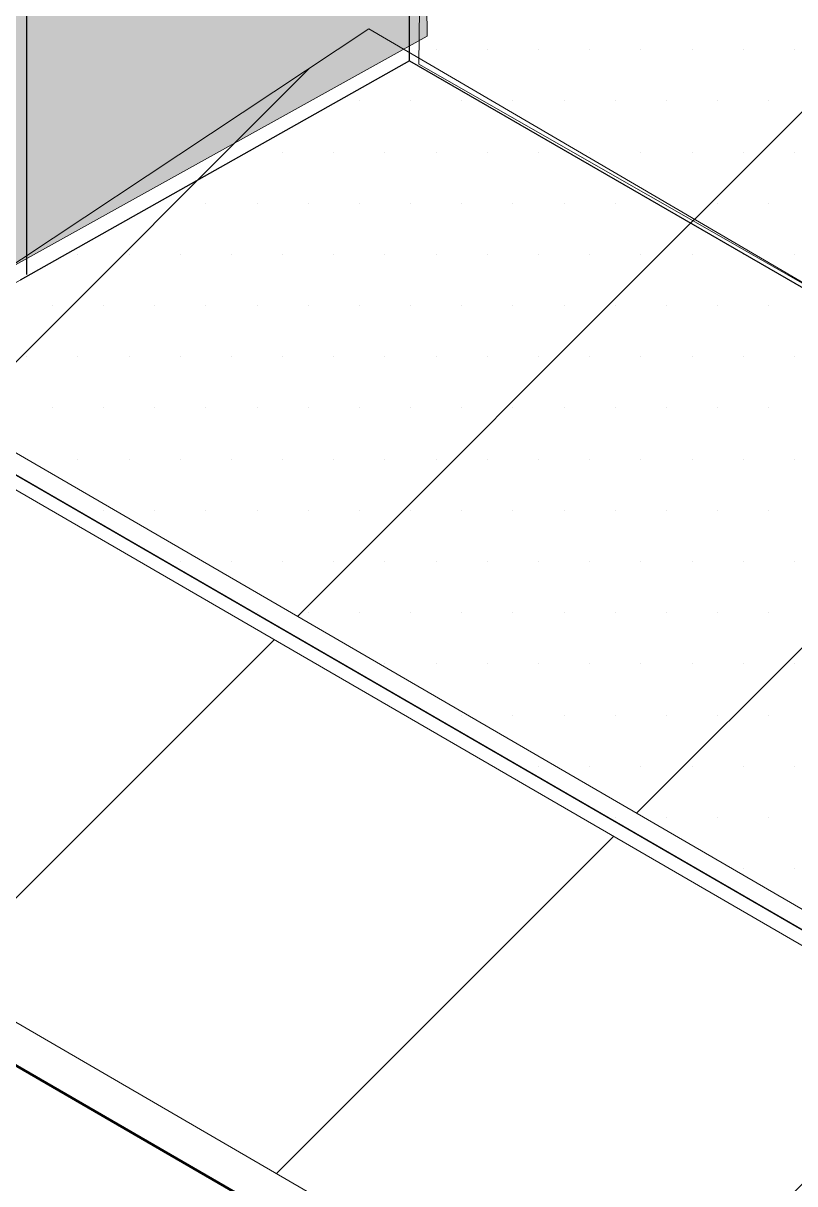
# Model space of a CAD drawing. Extents: x -1337 to 5791, y -3809 to 1769.
# Drawn here: x -430.56 to -410.2, y 1145.63 to 1176.24 of the extents above; entities that cross this region are included whole.
import ezdxf

# ---------------------------------------------------------------- set-up
doc = ezdxf.new("R2010")
doc.units = 0
doc.header["$MEASUREMENT"] = 0
for name, color, linetype, lineweight in [('.ATI-HATCH', 7, 'Continuous', 0), ('G-ANNO-TTLB', 7, 'Continuous', 0), ('Layer 12', 7, 'Continuous', 0), ('TYVEK', 7, 'Continuous', 0)]:
    doc.layers.add(name, color=color, linetype=linetype, lineweight=lineweight)
pattern_1 = [(45, (0, 0), (-7.07107, 7.07107), [])]

# ---------------------------------------------------------------- blocks, each defined once
blk = doc.blocks.new('Block_90')
at = {"layer": '.ATI-HATCH'}
for points in [[(-371.22, 1146.894), (-371.22, 1146.894), (-371.215, 1162.731), (-371.215, 1162.731), (-371.215, 1162.731), (-402.368, 1180.704), (-402.368, 1180.704), (-402.368, 1180.704), (-420.367, 1191.095), (-420.367, 1191.095), (-420.367, 1191.095), (-420.367, 1175.247), (-420.367, 1175.247), (-420.367, 1175.247), (-371.22, 1146.894), (-371.22, 1146.894)], [(-420.367, 1175.247), (-420.367, 1175.247), (-430.642, 1169.461), (-430.642, 1169.461), (-430.642, 1169.461), (-435.194, 1166.897), (-435.194, 1166.897), (-435.194, 1166.897), (-371.225, 1129.892), (-371.225, 1129.892), (-371.225, 1129.892), (-371.22, 1146.894), (-371.22, 1146.894), (-371.22, 1146.894), (-420.367, 1175.247), (-420.367, 1175.247)]]:
    blk.add_open_spline(points, degree=3, knots=[0, 0, 0, 0, 1, 1, 1, 2, 2, 2, 3, 3, 3, 4, 4, 4, 5, 5, 5, 5], dxfattribs=at)
at = {"layer": '.ATI-HATCH', "color": 8, "lineweight": 0, "true_color": 0x808080}
for points in [[(-419.665, 1175.543), (-419.665, 1175.543), (-419.665, 1175.543), (-419.665, 1175.543)], [(-418.315, 1175.543), (-418.315, 1175.543), (-418.315, 1175.543), (-418.315, 1175.543)], [(-416.965, 1175.543), (-416.965, 1175.543), (-416.965, 1175.543), (-416.965, 1175.543)], [(-415.615, 1175.543), (-415.615, 1175.543), (-415.615, 1175.543), (-415.615, 1175.543)], [(-414.265, 1175.543), (-414.265, 1175.543), (-414.265, 1175.543), (-414.265, 1175.543)], [(-412.915, 1175.543), (-412.915, 1175.543), (-412.915, 1175.543), (-412.915, 1175.543)], [(-411.565, 1175.543), (-411.565, 1175.543), (-411.565, 1175.543), (-411.565, 1175.543)], [(-410.215, 1175.543), (-410.215, 1175.543), (-410.215, 1175.543), (-410.215, 1175.543)], [(-421.69, 1174.193), (-421.69, 1174.193), (-421.69, 1174.193), (-421.69, 1174.193)], [(-420.34, 1174.193), (-420.34, 1174.193), (-420.34, 1174.193), (-420.34, 1174.193)], [(-418.99, 1174.193), (-418.99, 1174.193), (-418.99, 1174.193), (-418.99, 1174.193)], [(-417.64, 1174.193), (-417.64, 1174.193), (-417.64, 1174.193), (-417.64, 1174.193)], [(-416.29, 1174.193), (-416.29, 1174.193), (-416.29, 1174.193), (-416.29, 1174.193)], [(-414.94, 1174.193), (-414.94, 1174.193), (-414.94, 1174.193), (-414.94, 1174.193)], [(-413.59, 1174.193), (-413.59, 1174.193), (-413.59, 1174.193), (-413.59, 1174.193)], [(-412.24, 1174.193), (-412.24, 1174.193), (-412.24, 1174.193), (-412.24, 1174.193)], [(-410.89, 1174.193), (-410.89, 1174.193), (-410.89, 1174.193), (-410.89, 1174.193)], [(-423.715, 1172.843), (-423.715, 1172.843), (-423.715, 1172.843), (-423.715, 1172.843)], [(-422.365, 1172.843), (-422.365, 1172.843), (-422.365, 1172.843), (-422.365, 1172.843)], [(-421.015, 1172.843), (-421.015, 1172.843), (-421.015, 1172.843), (-421.015, 1172.843)], [(-419.665, 1172.843), (-419.665, 1172.843), (-419.665, 1172.843), (-419.665, 1172.843)], [(-418.315, 1172.843), (-418.315, 1172.843), (-418.315, 1172.843), (-418.315, 1172.843)], [(-416.965, 1172.843), (-416.965, 1172.843), (-416.965, 1172.843), (-416.965, 1172.843)], [(-415.615, 1172.843), (-415.615, 1172.843), (-415.615, 1172.843), (-415.615, 1172.843)], [(-414.265, 1172.843), (-414.265, 1172.843), (-414.265, 1172.843), (-414.265, 1172.843)], [(-412.915, 1172.843), (-412.915, 1172.843), (-412.915, 1172.843), (-412.915, 1172.843)], [(-411.565, 1172.843), (-411.565, 1172.843), (-411.565, 1172.843), (-411.565, 1172.843)], [(-410.215, 1172.843), (-410.215, 1172.843), (-410.215, 1172.843), (-410.215, 1172.843)], [(-425.74, 1171.493), (-425.74, 1171.493), (-425.74, 1171.493), (-425.74, 1171.493)], [(-424.39, 1171.493), (-424.39, 1171.493), (-424.39, 1171.493), (-424.39, 1171.493)], [(-423.04, 1171.493), (-423.04, 1171.493), (-423.04, 1171.493), (-423.04, 1171.493)], [(-421.69, 1171.493), (-421.69, 1171.493), (-421.69, 1171.493), (-421.69, 1171.493)], [(-420.34, 1171.493), (-420.34, 1171.493), (-420.34, 1171.493), (-420.34, 1171.493)], [(-418.99, 1171.493), (-418.99, 1171.493), (-418.99, 1171.493), (-418.99, 1171.493)], [(-417.64, 1171.493), (-417.64, 1171.493), (-417.64, 1171.493), (-417.64, 1171.493)], [(-416.29, 1171.493), (-416.29, 1171.493), (-416.29, 1171.493), (-416.29, 1171.493)], [(-414.94, 1171.493), (-414.94, 1171.493), (-414.94, 1171.493), (-414.94, 1171.493)], [(-413.59, 1171.493), (-413.59, 1171.493), (-413.59, 1171.493), (-413.59, 1171.493)], [(-412.24, 1171.493), (-412.24, 1171.493), (-412.24, 1171.493), (-412.24, 1171.493)], [(-410.89, 1171.493), (-410.89, 1171.493), (-410.89, 1171.493), (-410.89, 1171.493)], [(-429.115, 1170.143), (-429.115, 1170.143), (-429.115, 1170.143), (-429.115, 1170.143)], [(-427.765, 1170.143), (-427.765, 1170.143), (-427.765, 1170.143), (-427.765, 1170.143)], [(-426.415, 1170.143), (-426.415, 1170.143), (-426.415, 1170.143), (-426.415, 1170.143)], [(-425.065, 1170.143), (-425.065, 1170.143), (-425.065, 1170.143), (-425.065, 1170.143)], [(-423.715, 1170.143), (-423.715, 1170.143), (-423.715, 1170.143), (-423.715, 1170.143)], [(-422.365, 1170.143), (-422.365, 1170.143), (-422.365, 1170.143), (-422.365, 1170.143)], [(-421.015, 1170.143), (-421.015, 1170.143), (-421.015, 1170.143), (-421.015, 1170.143)], [(-419.665, 1170.143), (-419.665, 1170.143), (-419.665, 1170.143), (-419.665, 1170.143)], [(-418.315, 1170.143), (-418.315, 1170.143), (-418.315, 1170.143), (-418.315, 1170.143)], [(-416.965, 1170.143), (-416.965, 1170.143), (-416.965, 1170.143), (-416.965, 1170.143)], [(-415.615, 1170.143), (-415.615, 1170.143), (-415.615, 1170.143), (-415.615, 1170.143)], [(-414.265, 1170.143), (-414.265, 1170.143), (-414.265, 1170.143), (-414.265, 1170.143)], [(-412.915, 1170.143), (-412.915, 1170.143), (-412.915, 1170.143), (-412.915, 1170.143)], [(-411.565, 1170.143), (-411.565, 1170.143), (-411.565, 1170.143), (-411.565, 1170.143)], [(-410.215, 1170.143), (-410.215, 1170.143), (-410.215, 1170.143), (-410.215, 1170.143)], [(-429.79, 1168.793), (-429.79, 1168.793), (-429.79, 1168.793), (-429.79, 1168.793)], [(-428.44, 1168.793), (-428.44, 1168.793), (-428.44, 1168.793), (-428.44, 1168.793)], [(-427.09, 1168.793), (-427.09, 1168.793), (-427.09, 1168.793), (-427.09, 1168.793)], [(-425.74, 1168.793), (-425.74, 1168.793), (-425.74, 1168.793), (-425.74, 1168.793)], [(-424.39, 1168.793), (-424.39, 1168.793), (-424.39, 1168.793), (-424.39, 1168.793)], [(-423.04, 1168.793), (-423.04, 1168.793), (-423.04, 1168.793), (-423.04, 1168.793)], [(-421.69, 1168.793), (-421.69, 1168.793), (-421.69, 1168.793), (-421.69, 1168.793)], [(-420.34, 1168.793), (-420.34, 1168.793), (-420.34, 1168.793), (-420.34, 1168.793)], [(-418.99, 1168.793), (-418.99, 1168.793), (-418.99, 1168.793), (-418.99, 1168.793)], [(-417.64, 1168.793), (-417.64, 1168.793), (-417.64, 1168.793), (-417.64, 1168.793)], [(-416.29, 1168.793), (-416.29, 1168.793), (-416.29, 1168.793), (-416.29, 1168.793)], [(-414.94, 1168.793), (-414.94, 1168.793), (-414.94, 1168.793), (-414.94, 1168.793)], [(-413.59, 1168.793), (-413.59, 1168.793), (-413.59, 1168.793), (-413.59, 1168.793)], [(-412.24, 1168.793), (-412.24, 1168.793), (-412.24, 1168.793), (-412.24, 1168.793)], [(-410.89, 1168.793), (-410.89, 1168.793), (-410.89, 1168.793), (-410.89, 1168.793)], [(-430.465, 1167.443), (-430.465, 1167.443), (-430.465, 1167.443), (-430.465, 1167.443)], [(-429.115, 1167.443), (-429.115, 1167.443), (-429.115, 1167.443), (-429.115, 1167.443)], [(-427.765, 1167.443), (-427.765, 1167.443), (-427.765, 1167.443), (-427.765, 1167.443)], [(-426.415, 1167.443), (-426.415, 1167.443), (-426.415, 1167.443), (-426.415, 1167.443)], [(-425.065, 1167.443), (-425.065, 1167.443), (-425.065, 1167.443), (-425.065, 1167.443)], [(-423.715, 1167.443), (-423.715, 1167.443), (-423.715, 1167.443), (-423.715, 1167.443)], [(-422.365, 1167.443), (-422.365, 1167.443), (-422.365, 1167.443), (-422.365, 1167.443)], [(-421.015, 1167.443), (-421.015, 1167.443), (-421.015, 1167.443), (-421.015, 1167.443)], [(-419.665, 1167.443), (-419.665, 1167.443), (-419.665, 1167.443), (-419.665, 1167.443)], [(-418.315, 1167.443), (-418.315, 1167.443), (-418.315, 1167.443), (-418.315, 1167.443)], [(-416.965, 1167.443), (-416.965, 1167.443), (-416.965, 1167.443), (-416.965, 1167.443)], [(-415.615, 1167.443), (-415.615, 1167.443), (-415.615, 1167.443), (-415.615, 1167.443)], [(-414.265, 1167.443), (-414.265, 1167.443), (-414.265, 1167.443), (-414.265, 1167.443)], [(-412.915, 1167.443), (-412.915, 1167.443), (-412.915, 1167.443), (-412.915, 1167.443)], [(-411.565, 1167.443), (-411.565, 1167.443), (-411.565, 1167.443), (-411.565, 1167.443)], [(-410.215, 1167.443), (-410.215, 1167.443), (-410.215, 1167.443), (-410.215, 1167.443)], [(-429.79, 1166.093), (-429.79, 1166.093), (-429.79, 1166.093), (-429.79, 1166.093)], [(-428.44, 1166.093), (-428.44, 1166.093), (-428.44, 1166.093), (-428.44, 1166.093)], [(-427.09, 1166.093), (-427.09, 1166.093), (-427.09, 1166.093), (-427.09, 1166.093)], [(-425.74, 1166.093), (-425.74, 1166.093), (-425.74, 1166.093), (-425.74, 1166.093)], [(-424.39, 1166.093), (-424.39, 1166.093), (-424.39, 1166.093), (-424.39, 1166.093)], [(-423.04, 1166.093), (-423.04, 1166.093), (-423.04, 1166.093), (-423.04, 1166.093)], [(-421.69, 1166.093), (-421.69, 1166.093), (-421.69, 1166.093), (-421.69, 1166.093)], [(-420.34, 1166.093), (-420.34, 1166.093), (-420.34, 1166.093), (-420.34, 1166.093)], [(-418.99, 1166.093), (-418.99, 1166.093), (-418.99, 1166.093), (-418.99, 1166.093)], [(-417.64, 1166.093), (-417.64, 1166.093), (-417.64, 1166.093), (-417.64, 1166.093)], [(-416.29, 1166.093), (-416.29, 1166.093), (-416.29, 1166.093), (-416.29, 1166.093)], [(-414.94, 1166.093), (-414.94, 1166.093), (-414.94, 1166.093), (-414.94, 1166.093)], [(-413.59, 1166.093), (-413.59, 1166.093), (-413.59, 1166.093), (-413.59, 1166.093)], [(-412.24, 1166.093), (-412.24, 1166.093), (-412.24, 1166.093), (-412.24, 1166.093)], [(-410.89, 1166.093), (-410.89, 1166.093), (-410.89, 1166.093), (-410.89, 1166.093)], [(-430.465, 1164.743), (-430.465, 1164.743), (-430.465, 1164.743), (-430.465, 1164.743)], [(-429.115, 1164.743), (-429.115, 1164.743), (-429.115, 1164.743), (-429.115, 1164.743)], [(-427.765, 1164.743), (-427.765, 1164.743), (-427.765, 1164.743), (-427.765, 1164.743)], [(-426.415, 1164.743), (-426.415, 1164.743), (-426.415, 1164.743), (-426.415, 1164.743)], [(-425.065, 1164.743), (-425.065, 1164.743), (-425.065, 1164.743), (-425.065, 1164.743)], [(-423.715, 1164.743), (-423.715, 1164.743), (-423.715, 1164.743), (-423.715, 1164.743)], [(-422.365, 1164.743), (-422.365, 1164.743), (-422.365, 1164.743), (-422.365, 1164.743)], [(-421.015, 1164.743), (-421.015, 1164.743), (-421.015, 1164.743), (-421.015, 1164.743)], [(-419.665, 1164.743), (-419.665, 1164.743), (-419.665, 1164.743), (-419.665, 1164.743)], [(-418.315, 1164.743), (-418.315, 1164.743), (-418.315, 1164.743), (-418.315, 1164.743)], [(-416.965, 1164.743), (-416.965, 1164.743), (-416.965, 1164.743), (-416.965, 1164.743)], [(-415.615, 1164.743), (-415.615, 1164.743), (-415.615, 1164.743), (-415.615, 1164.743)], [(-414.265, 1164.743), (-414.265, 1164.743), (-414.265, 1164.743), (-414.265, 1164.743)], [(-412.915, 1164.743), (-412.915, 1164.743), (-412.915, 1164.743), (-412.915, 1164.743)], [(-411.565, 1164.743), (-411.565, 1164.743), (-411.565, 1164.743), (-411.565, 1164.743)], [(-410.215, 1164.743), (-410.215, 1164.743), (-410.215, 1164.743), (-410.215, 1164.743)], [(-428.44, 1163.393), (-428.44, 1163.393), (-428.44, 1163.393), (-428.44, 1163.393)], [(-427.09, 1163.393), (-427.09, 1163.393), (-427.09, 1163.393), (-427.09, 1163.393)], [(-425.74, 1163.393), (-425.74, 1163.393), (-425.74, 1163.393), (-425.74, 1163.393)], [(-424.39, 1163.393), (-424.39, 1163.393), (-424.39, 1163.393), (-424.39, 1163.393)], [(-423.04, 1163.393), (-423.04, 1163.393), (-423.04, 1163.393), (-423.04, 1163.393)], [(-421.69, 1163.393), (-421.69, 1163.393), (-421.69, 1163.393), (-421.69, 1163.393)], [(-420.34, 1163.393), (-420.34, 1163.393), (-420.34, 1163.393), (-420.34, 1163.393)], [(-418.99, 1163.393), (-418.99, 1163.393), (-418.99, 1163.393), (-418.99, 1163.393)], [(-417.64, 1163.393), (-417.64, 1163.393), (-417.64, 1163.393), (-417.64, 1163.393)], [(-416.29, 1163.393), (-416.29, 1163.393), (-416.29, 1163.393), (-416.29, 1163.393)], [(-414.94, 1163.393), (-414.94, 1163.393), (-414.94, 1163.393), (-414.94, 1163.393)], [(-413.59, 1163.393), (-413.59, 1163.393), (-413.59, 1163.393), (-413.59, 1163.393)], [(-412.24, 1163.393), (-412.24, 1163.393), (-412.24, 1163.393), (-412.24, 1163.393)], [(-410.89, 1163.393), (-410.89, 1163.393), (-410.89, 1163.393), (-410.89, 1163.393)], [(-426.415, 1162.043), (-426.415, 1162.043), (-426.415, 1162.043), (-426.415, 1162.043)], [(-425.065, 1162.043), (-425.065, 1162.043), (-425.065, 1162.043), (-425.065, 1162.043)], [(-423.715, 1162.043), (-423.715, 1162.043), (-423.715, 1162.043), (-423.715, 1162.043)], [(-422.365, 1162.043), (-422.365, 1162.043), (-422.365, 1162.043), (-422.365, 1162.043)], [(-421.015, 1162.043), (-421.015, 1162.043), (-421.015, 1162.043), (-421.015, 1162.043)], [(-419.665, 1162.043), (-419.665, 1162.043), (-419.665, 1162.043), (-419.665, 1162.043)], [(-418.315, 1162.043), (-418.315, 1162.043), (-418.315, 1162.043), (-418.315, 1162.043)], [(-416.965, 1162.043), (-416.965, 1162.043), (-416.965, 1162.043), (-416.965, 1162.043)], [(-415.615, 1162.043), (-415.615, 1162.043), (-415.615, 1162.043), (-415.615, 1162.043)], [(-414.265, 1162.043), (-414.265, 1162.043), (-414.265, 1162.043), (-414.265, 1162.043)], [(-412.915, 1162.043), (-412.915, 1162.043), (-412.915, 1162.043), (-412.915, 1162.043)], [(-411.565, 1162.043), (-411.565, 1162.043), (-411.565, 1162.043), (-411.565, 1162.043)], [(-410.215, 1162.043), (-410.215, 1162.043), (-410.215, 1162.043), (-410.215, 1162.043)], [(-424.39, 1160.693), (-424.39, 1160.693), (-424.39, 1160.693), (-424.39, 1160.693)], [(-423.04, 1160.693), (-423.04, 1160.693), (-423.04, 1160.693), (-423.04, 1160.693)], [(-421.69, 1160.693), (-421.69, 1160.693), (-421.69, 1160.693), (-421.69, 1160.693)], [(-420.34, 1160.693), (-420.34, 1160.693), (-420.34, 1160.693), (-420.34, 1160.693)], [(-418.99, 1160.693), (-418.99, 1160.693), (-418.99, 1160.693), (-418.99, 1160.693)], [(-417.64, 1160.693), (-417.64, 1160.693), (-417.64, 1160.693), (-417.64, 1160.693)], [(-416.29, 1160.693), (-416.29, 1160.693), (-416.29, 1160.693), (-416.29, 1160.693)], [(-414.94, 1160.693), (-414.94, 1160.693), (-414.94, 1160.693), (-414.94, 1160.693)], [(-413.59, 1160.693), (-413.59, 1160.693), (-413.59, 1160.693), (-413.59, 1160.693)], [(-412.24, 1160.693), (-412.24, 1160.693), (-412.24, 1160.693), (-412.24, 1160.693)], [(-410.89, 1160.693), (-410.89, 1160.693), (-410.89, 1160.693), (-410.89, 1160.693)], [(-421.015, 1159.343), (-421.015, 1159.343), (-421.015, 1159.343), (-421.015, 1159.343)], [(-419.665, 1159.343), (-419.665, 1159.343), (-419.665, 1159.343), (-419.665, 1159.343)], [(-418.315, 1159.343), (-418.315, 1159.343), (-418.315, 1159.343), (-418.315, 1159.343)], [(-416.965, 1159.343), (-416.965, 1159.343), (-416.965, 1159.343), (-416.965, 1159.343)], [(-415.615, 1159.343), (-415.615, 1159.343), (-415.615, 1159.343), (-415.615, 1159.343)], [(-414.265, 1159.343), (-414.265, 1159.343), (-414.265, 1159.343), (-414.265, 1159.343)], [(-412.915, 1159.343), (-412.915, 1159.343), (-412.915, 1159.343), (-412.915, 1159.343)], [(-411.565, 1159.343), (-411.565, 1159.343), (-411.565, 1159.343), (-411.565, 1159.343)], [(-410.215, 1159.343), (-410.215, 1159.343), (-410.215, 1159.343), (-410.215, 1159.343)], [(-418.99, 1157.993), (-418.99, 1157.993), (-418.99, 1157.993), (-418.99, 1157.993)], [(-417.64, 1157.993), (-417.64, 1157.993), (-417.64, 1157.993), (-417.64, 1157.993)], [(-416.29, 1157.993), (-416.29, 1157.993), (-416.29, 1157.993), (-416.29, 1157.993)], [(-414.94, 1157.993), (-414.94, 1157.993), (-414.94, 1157.993), (-414.94, 1157.993)], [(-413.59, 1157.993), (-413.59, 1157.993), (-413.59, 1157.993), (-413.59, 1157.993)], [(-412.24, 1157.993), (-412.24, 1157.993), (-412.24, 1157.993), (-412.24, 1157.993)], [(-410.89, 1157.993), (-410.89, 1157.993), (-410.89, 1157.993), (-410.89, 1157.993)], [(-416.965, 1156.643), (-416.965, 1156.643), (-416.965, 1156.643), (-416.965, 1156.643)], [(-415.615, 1156.643), (-415.615, 1156.643), (-415.615, 1156.643), (-415.615, 1156.643)], [(-414.265, 1156.643), (-414.265, 1156.643), (-414.265, 1156.643), (-414.265, 1156.643)], [(-412.915, 1156.643), (-412.915, 1156.643), (-412.915, 1156.643), (-412.915, 1156.643)], [(-411.565, 1156.643), (-411.565, 1156.643), (-411.565, 1156.643), (-411.565, 1156.643)], [(-410.215, 1156.643), (-410.215, 1156.643), (-410.215, 1156.643), (-410.215, 1156.643)], [(-414.94, 1155.293), (-414.94, 1155.293), (-414.94, 1155.293), (-414.94, 1155.293)], [(-413.59, 1155.293), (-413.59, 1155.293), (-413.59, 1155.293), (-413.59, 1155.293)], [(-412.24, 1155.293), (-412.24, 1155.293), (-412.24, 1155.293), (-412.24, 1155.293)], [(-410.89, 1155.293), (-410.89, 1155.293), (-410.89, 1155.293), (-410.89, 1155.293)], [(-411.565, 1153.943), (-411.565, 1153.943), (-411.565, 1153.943), (-411.565, 1153.943)], [(-410.215, 1153.943), (-410.215, 1153.943), (-410.215, 1153.943), (-410.215, 1153.943)]]:
    blk.add_open_spline(points, degree=3, dxfattribs=at)

msp = doc.modelspace()

# ---------------------------------------------------------------- hatches: boundary and pattern name
at = {"layer": 'G-ANNO-TTLB', "true_color": 0xff00ff, "transparency": 33554687}
h = msp.add_hatch(color=6, dxfattribs=at)
edge = h.paths.add_edge_path()
edge.add_spline(control_points=[(1773.018, -796.5), (1773.018, -796.5), (-1156.5, -796.5), (-1156.5, -796.5), (-1156.5, -796.5), (-1156.5, 1660.5), (-1156.5, 1660.5), (-1156.5, 1660.5), (1773.018, 1660.5), (1773.018, 1660.5), (1773.018, 1660.5), (1773.018, -796.5), (1773.018, -796.5)], knot_values=[0, 0, 0, 0, 1, 1, 1, 2, 2, 2, 3, 3, 3, 4, 4, 4, 4], degree=3, periodic=0)
edge = h.paths.add_edge_path()
edge.add_spline(control_points=[(-1147.5, 1651.5), (-1147.5, 1651.5), (-1147.5, -787.5), (-1147.5, -787.5), (-1147.5, -787.5), (1764.018, -787.5), (1764.018, -787.5), (1764.018, -787.5), (1764.018, 1651.5), (1764.018, 1651.5), (1764.018, 1651.5), (-1147.5, 1651.5), (-1147.5, 1651.5)], knot_values=[0, 0, 0, 0, 1, 1, 1, 2, 2, 2, 3, 3, 3, 4, 4, 4, 4], degree=3, periodic=0)
edge.add_line((-1147.5, 1651.5), (-1147.5, 1651.5))
at = {"layer": 'Layer 12', "true_color": 0x808080, "transparency": 33554457}
h = msp.add_hatch(color=8, dxfattribs=at)
h.dxf.hatch_style = 2
h.paths.add_polyline_path([(-419.904, 1175.902), (-453.376, 1157.308), (-453.412, 1185.692), (-420.211, 1203.739)])
at = {"layer": 'Layer 12', "true_color": 0x000000, "transparency": 33554687}
h = msp.add_hatch(dxfattribs=at)
h.set_pattern_fill('_U', color=18, scale=10, angle=45, style=2, pattern_type=0)
h.set_pattern_definition(pattern_1)
h.paths.add_polyline_path([(-371.538, 1147.411), (-420.123, 1175.165), (-419.94, 1190.485), (-371.622, 1162.564)])
h = msp.add_hatch(dxfattribs=at)
h.set_pattern_fill('_U', color=18, scale=10, angle=45, style=2, pattern_type=0)
h.set_pattern_definition(pattern_1)
h.paths.add_polyline_path([(-371.558, 1130.545), (-434.79, 1167.251), (-421.441, 1176.092), (-371.704, 1147.018)])
h = msp.add_hatch(dxfattribs=at)
h.set_pattern_fill('_U', color=18, scale=10, angle=45, style=2, pattern_type=0)
h.set_pattern_definition(pattern_1)
h.paths.add_polyline_path([(-371.627, 1129.663), (-371.627, 1115.524), (-447.331, 1159.516), (-435.13, 1166.463)])

# ---------------------------------------------------------------- linework, layer by layer
at = {"layer": 'G-ANNO-TTLB'}
for points in [[(1773.018, -796.5), (1773.018, -796.5), (-1156.5, -796.5), (-1156.5, -796.5), (-1156.5, -796.5), (-1156.5, 1660.5), (-1156.5, 1660.5), (-1156.5, 1660.5), (1773.018, 1660.5), (1773.018, 1660.5), (1773.018, 1660.5), (1773.018, -796.5), (1773.018, -796.5)], [(-1147.5, 1651.5), (-1147.5, 1651.5), (-1147.5, -787.5), (-1147.5, -787.5), (-1147.5, -787.5), (1764.018, -787.5), (1764.018, -787.5), (1764.018, -787.5), (1764.018, 1651.5), (1764.018, 1651.5), (1764.018, 1651.5), (-1147.5, 1651.5), (-1147.5, 1651.5)]]:
    msp.add_open_spline(points, degree=3, knots=[0, 0, 0, 0, 1, 1, 1, 2, 2, 2, 3, 3, 3, 4, 4, 4, 4], dxfattribs=at)
at = {"layer": 'Layer 12'}
for points in [[(-419.904, 1175.902), (-453.376, 1157.308), (-453.412, 1185.692), (-420.211, 1203.739)], [(-371.538, 1147.411), (-420.123, 1175.165), (-419.94, 1190.485), (-371.622, 1162.564)], [(-371.558, 1130.545), (-434.79, 1167.251), (-421.441, 1176.092), (-371.704, 1147.018)], [(-371.627, 1129.663), (-371.627, 1115.524), (-447.331, 1159.516), (-435.13, 1166.463)]]:
    msp.add_lwpolyline(points, close=True, dxfattribs=at)
at = {"layer": 'TYVEK', "color": 4, "lineweight": 25, "true_color": 0x00ffff}
for p, q in [((-420.367, 1175.247), (-420.367, 1203.325)), ((-430.475, 1197.673), (-430.474, 1169.612)), ((-420.367, 1175.247), (-430.642, 1169.461)), ((-420.367, 1175.247), (-371.182, 1146.872)), ((-435.194, 1166.897), (-371.207, 1129.881)), ((-447.885, 1158.66), (-371.226, 1114.313))]:
    msp.add_line(p, q, dxfattribs=at)
at = {"layer": 'TYVEK', "color": 18, "lineweight": 60, "true_color": 0x000000}
msp.add_line((-371.23, 1114.315), (-447.889, 1158.662), dxfattribs=at)

# ---------------------------------------------------------------- block references
at = {"layer": '.ATI-HATCH'}
msp.add_blockref('Block_90', (0, 0), dxfattribs=at)

doc.saveas('drawing.dxf')
